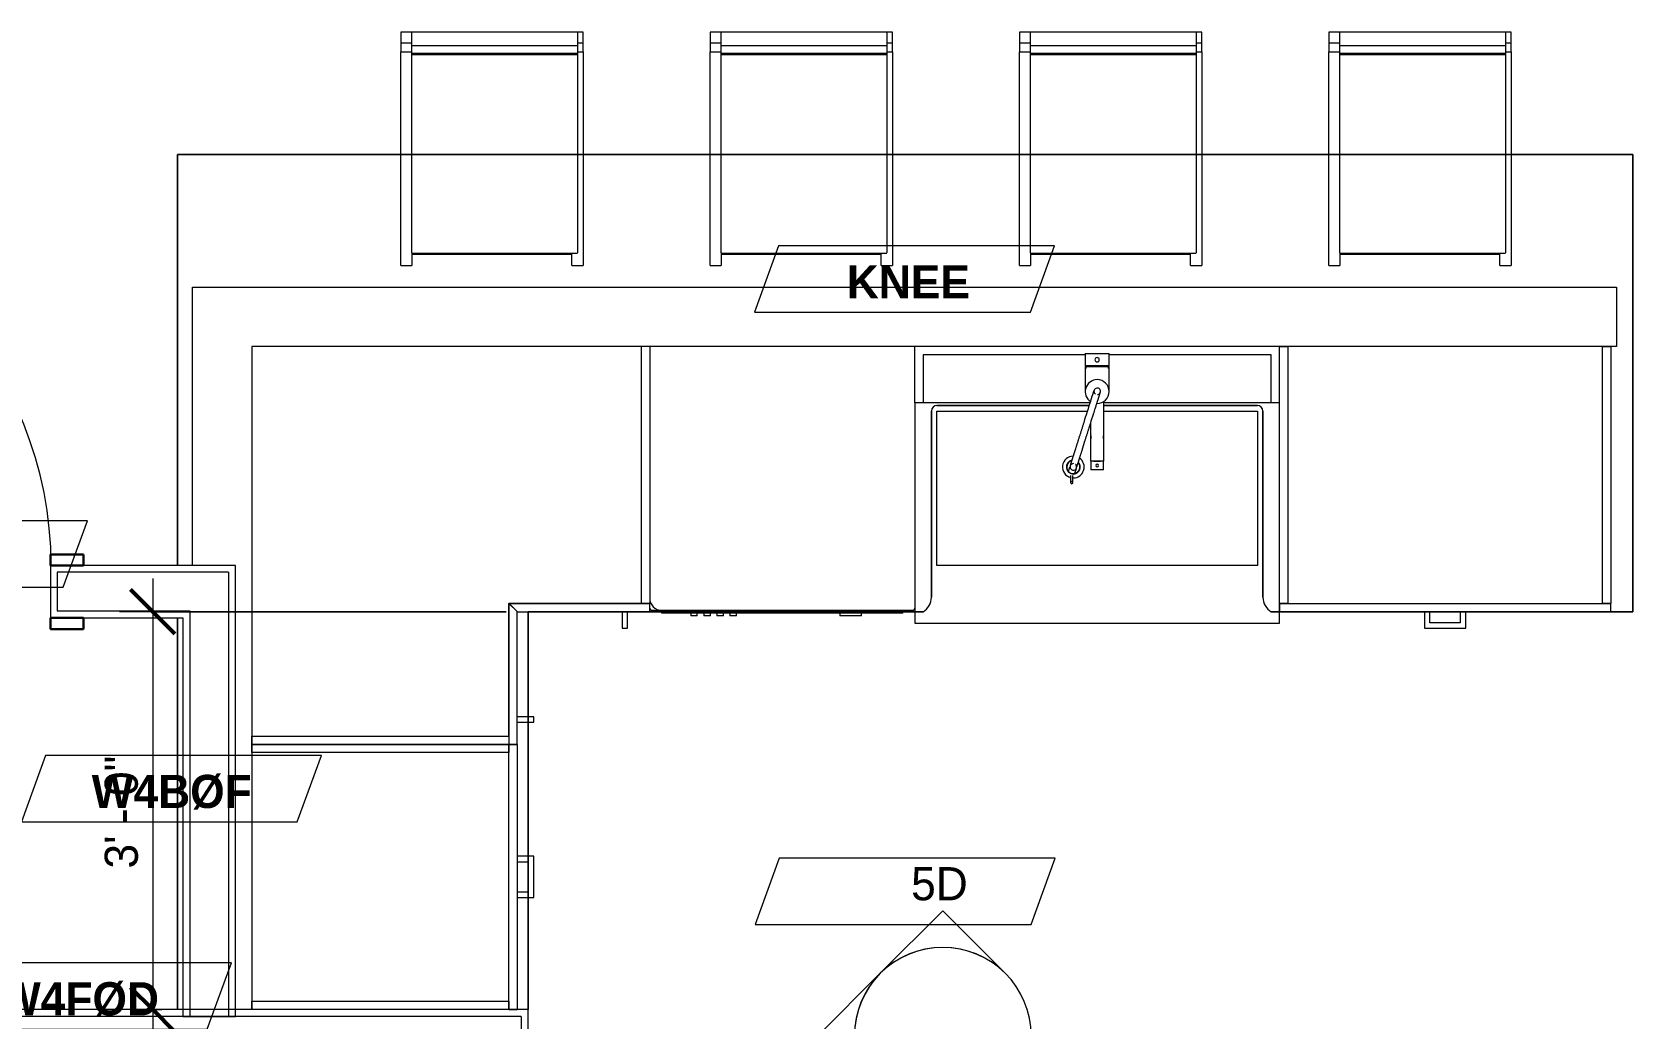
# Model space of a CAD drawing. Header units: inches. Extents: x -4010 to -1814, y 9846 to 12241.
# Drawn here: x -3787.9 to -3642.9, y 11842.5 to 11931.8 of the extents above; entities that cross this region are included whole.
import ezdxf

# ---------------------------------------------------------------- set-up
doc = ezdxf.new("R2010")
doc.units = ezdxf.units.IN
doc.header["$MEASUREMENT"] = 0
for name, color, linetype, lineweight in [('0-1', 7, 'Continuous', 5), ('A-ANNO-DIMS', 211, 'Continuous', 9), ('A-ANNO-DIMS-32', 211, 'Continuous', 9), ('A-DOOR-3', 31, 'Continuous', 9), ('A-DOOR-4', 31, 'Continuous', 30), ('A-DOOR-FRAM-3', 31, 'Continuous', 30), ('A-WALL', 113, 'Continuous', 18), ('A-WALL-1', 7, 'Continuous', 9), ('A-WALL-2', 250, 'Continuous', 18), ('A-WALL-3', 113, 'Continuous', 9), ('A-WALL-IDEN', 211, 'Continuous', 9), ('G-ANNO-SYMB-3', 111, 'Continuous', 9), ('I-FURN', 30, 'Continuous', 9), ('P-SANR-FIXT', 6, 'Continuous', 9), ('Q-CASE', 31, 'Continuous', 9), ('Q-SPCQ', 91, 'Continuous', 9)]:
    doc.layers.add(name, color=color, linetype=linetype, lineweight=lineweight)
doc.styles.add('Century Gothic', font='ufonts.com_century-gothic.ttf', dxfattribs={"height": 3})
doc.styles.add('Century Gothic_B_1', font='GOTHICB.TTF', dxfattribs={"height": 3})
doc.dimstyles.new('OD_1__HACK', dxfattribs={"dimscale": 12, "dimtxt": 3.132505, "dimasz": 0.333333, "dimexe": 0.25, "dimexo": 0.166667, "dimgap": 0.041667, "dimtad": 1, "dimdec": 4, "dimrnd": 0.0625, "dimzin": 3, "dimdsep": 46, "dimlunit": 4, "dimtxsty": 'Century Gothic', "dimblk1": 'OBLIQUE', "dimblk2": 'OBLIQUE', "dimsah": 1, "dimcen": 0.09, "dimdle": 0.25, "dimazin": 0, "dimtfac": 1, "dimtdec": 4, "dimtix": 1, "dimtmove": 0, "dimatfit": 3, "dimfxl": 1, "dimtvp": 1, "dimtfill": 1, "dimfrac": 2, "dimtolj": 1, "dimtzin": 0, "dimarcsym": 2})
doc.dimstyles.new('OD_1__HACK_2', dxfattribs={"dimscale": 12, "dimtxt": 3.132505, "dimasz": 0.333333, "dimexe": 0.25, "dimexo": 0.166667, "dimgap": 0.041667, "dimtad": 1, "dimdec": 4, "dimrnd": 0.0625, "dimzin": 3, "dimdsep": 46, "dimlunit": 4, "dimtxsty": 'Century Gothic', "dimblk1": 'OBLIQUE', "dimblk2": 'OBLIQUE', "dimsah": 1, "dimcen": 0.09, "dimdle": 0.25, "dimazin": 0, "dimtfac": 1, "dimtdec": 4, "dimtix": 1, "dimtmove": 0, "dimatfit": 3, "dimfxl": 1, "dimtvp": 1, "dimtfill": 1, "dimfrac": 2, "dimtolj": 1, "dimtzin": 0, "dimarcsym": 2})

# ---------------------------------------------------------------- blocks, each defined once
blk = doc.blocks.new('CTR - 1st Phase - Common Walls_rvt-1-UNIT PLANS - 1ST FLOOR')
at = {"layer": 'A-WALL-1'}
for p, q in [((-3742.95, 11843.36), (-3823.82, 11843.36)), ((-3742.95, 11842.74), (-3742.95, 11843.36)), ((-3742.95, 11838.99), (-3742.95, 11842.74))]:
    blk.add_line(p, q, dxfattribs=at)
at = {"layer": 'A-WALL-2'}
for q in [(-3823.82, 11842.74), (-3743.57, 11839.24)]:
    blk.add_line((-3743.57, 11842.74), q, dxfattribs=at)
blk = doc.blocks.new('Dishwasher_15404 - 34_ counter-3395311-UNIT PLANS - 1ST FLOOR')
at = {"layer": 'Q-SPCQ'}
for p, q in [((5.09, 0), (0, 0)), ((23.87, -22.93), (23.87, -0.2)), ((24, -1.09), (23.87, -1.09)), ((24.12, -1.09), (24, -1.09)), ((24.12, -1.09), (24.12, -22.91)), ((24.37, -4.82), (24.12, -4.82)), ((24.37, -4.82), (24.37, -5.81)), ((24.12, -6.79), (24.37, -6.79)), ((24.37, -5.81), (24.37, -6.79)), ((24.37, -16.15), (24.12, -16.15)), ((24.12, -16.74), (24.37, -16.74)), ((24.37, -17.33), (24.12, -17.33)), ((24.37, -16.15), (24.37, -16.74)), ((24.37, -17.33), (24.37, -17.92)), ((24.12, -17.92), (24.37, -17.92)), ((24.37, -18.51), (24.12, -18.51)), ((24.37, -18.51), (24.37, -19.1)), ((24.12, -19.1), (24.37, -19.1)), ((24.37, -19.69), (24.12, -19.69)), ((24.12, -20.28), (24.37, -20.28)), ((24.37, -19.69), (24.37, -20.28)), ((24, -22.91), (23.87, -22.91)), ((23.87, -23.8), (23.87, -22.93)), ((24.12, -22.91), (24, -22.91))]:
    blk.add_line(p, q, dxfattribs=at)
for centre, radius, start, end in [((23.68, -0.2), 0.197, 360, 90), ((23.68, -0.2), 0.197, 15, 75), ((22.8, -22.93), 1.07, 270, 0), ((23.68, -23.8), 0.197, 270, 0)]:
    blk.add_arc(centre, radius, start, end, dxfattribs=at)
blk = doc.blocks.new('Bar_Stool_6722_1_ - Bar_Stool_6722_1_-1372833-UNIT PLANS - 1ST FLOOR')
at = {"layer": 'I-FURN'}
for p, q in [((1, 0), (0, 0)), ((0, 0), (0, -0.98)), ((1, -1.24), (1, 0)), ((16, 0), (1, 0)), ((16, 0), (16, -1.24)), ((0, -0.98), (1, -0.98)), ((0, -0.98), (0, -1.78)), ((1, -1.91), (1, -1.24)), ((16, -1.24), (1, -1.24)), ((16.5, 0), (16, 0)), ((16, -0.98), (16.5, -0.98)), ((16, -1.24), (16, -1.91)), ((16.5, -0.98), (16.5, 0)), ((16.5, -1.78), (16.5, -0.98)), ((0, -1.78), (1, -1.78)), ((0, -11.07), (0, -1.78)), ((1, -1.91), (16, -1.91)), ((1, -2.03), (1, -1.91)), ((1, -11.07), (1, -2.03)), ((1, -2.03), (16, -2.03)), ((16, -1.78), (16.5, -1.78)), ((16, -1.91), (16, -2.03)), ((16, -2.03), (16, -11.07)), ((16.5, -1.78), (16.5, -11.07)), ((0, -17.72), (0, -11.07)), ((1, -17.63), (1, -11.07)), ((16, -11.07), (16, -17.63)), ((16.5, -11.07), (16.5, -17.72)), ((0, -19.21), (0, -17.72)), ((1, -18.21), (1, -17.63)), ((1, -19.89), (1, -18.21)), ((16, -17.63), (16, -19.89)), ((16.5, -17.72), (16.5, -19.21)), ((0, -21.13), (0, -19.21)), ((1, -19.99), (1, -19.89)), ((1, -19.99), (1, -20.06)), ((1, -20), (16, -20)), ((1, -20.06), (1, -20.14)), ((15.5, -20.14), (1, -20.14)), ((1, -20.14), (1, -21.13)), ((15.5, -20.06), (15.5, -19.99)), ((15.5, -20.14), (15.5, -20.06)), ((15.5, -21.13), (15.5, -20.14)), ((16, -19.89), (16, -19.99)), ((16.5, -19.21), (16.5, -21.13)), ((0, -21.13), (1, -21.13)), ((15.5, -21.13), (16.5, -21.13))]:
    blk.add_line(p, q, dxfattribs=at)
blk = doc.blocks.new('Bar_Stool_6722_1_ - Bar_Stool_6722_1_-V48-UNIT PLANS - 1ST FLOOR')
at = {"layer": 'I-FURN'}
for p, q in [((1, 0), (0, 0)), ((0, 0), (0, -0.98)), ((1, -1.24), (1, 0)), ((16, 0), (1, 0)), ((16, 0), (16, -1.24)), ((0, -0.98), (1, -0.98)), ((0, -0.98), (0, -1.78)), ((1, -1.91), (1, -1.24)), ((16, -1.24), (1, -1.24)), ((16.5, 0), (16, 0)), ((16, -0.98), (16.5, -0.98)), ((16, -1.24), (16, -1.91)), ((16.5, -0.98), (16.5, 0)), ((16.5, -1.78), (16.5, -0.98)), ((0, -1.78), (1, -1.78)), ((0, -11.07), (0, -1.78)), ((1, -1.91), (16, -1.91)), ((1, -2.03), (1, -1.91)), ((1, -11.07), (1, -2.03)), ((1, -2.03), (16, -2.03)), ((16, -1.78), (16.5, -1.78)), ((16, -1.91), (16, -2.03)), ((16, -2.03), (16, -11.07)), ((16.5, -1.78), (16.5, -11.07)), ((0, -17.72), (0, -11.07)), ((1, -17.63), (1, -11.07)), ((16, -11.07), (16, -17.63)), ((16.5, -11.07), (16.5, -17.72)), ((0, -19.21), (0, -17.72)), ((1, -19.89), (1, -17.63)), ((16, -17.63), (16, -19.89)), ((16.5, -17.72), (16.5, -19.21)), ((0, -21.13), (0, -19.21)), ((1, -19.99), (1, -19.89)), ((1, -19.99), (1, -20.06)), ((1, -20), (16, -20)), ((1, -20.06), (1, -20.14)), ((15.5, -20.14), (1, -20.14)), ((1, -20.14), (1, -21.13)), ((15.5, -20.06), (15.5, -19.99)), ((15.5, -20.14), (15.5, -20.06)), ((15.5, -21.13), (15.5, -20.14)), ((16, -19.89), (16, -19.99)), ((16.5, -19.21), (16.5, -21.13)), ((0, -21.13), (1, -21.13)), ((15.5, -21.13), (16.5, -21.13))]:
    blk.add_line(p, q, dxfattribs=at)
blk = doc.blocks.new('Bar_Stool_6722_1_ - Bar_Stool_6722_1_-V49-UNIT PLANS - 1ST FLOOR')
at = {"layer": 'I-FURN'}
for p, q in [((1, 0), (0, 0)), ((0, 0), (0, -0.98)), ((1, -1.24), (1, 0)), ((16, 0), (1, 0)), ((16, 0), (16, -1.24)), ((0, -0.98), (1, -0.98)), ((0, -0.98), (0, -1.78)), ((1, -1.91), (1, -1.24)), ((16, -1.24), (1, -1.24)), ((16.5, 0), (16, 0)), ((16, -0.98), (16.5, -0.98)), ((16, -1.24), (16, -1.91)), ((16.5, -0.98), (16.5, 0)), ((16.5, -1.78), (16.5, -0.98)), ((0, -1.78), (1, -1.78)), ((0, -11.07), (0, -1.78)), ((1, -1.91), (16, -1.91)), ((1, -2.03), (1, -1.91)), ((1, -11.07), (1, -2.03)), ((1, -2.03), (16, -2.03)), ((16, -1.78), (16.5, -1.78)), ((16, -1.91), (16, -2.03)), ((16, -2.03), (16, -11.07)), ((16.5, -1.78), (16.5, -11.07)), ((0, -17.72), (0, -11.07)), ((1, -17.63), (1, -11.07)), ((16, -11.07), (16, -17.63)), ((16.5, -11.07), (16.5, -17.72)), ((0, -19.21), (0, -17.72)), ((1, -19.89), (1, -17.63)), ((16, -17.63), (16, -19.89)), ((16.5, -17.72), (16.5, -18.44)), ((16.5, -18.45), (16.5, -19.21)), ((0, -21.13), (0, -19.21)), ((1, -19.99), (1, -19.89)), ((1, -19.99), (1, -20.06)), ((1, -20), (16, -20)), ((1, -20.06), (1, -20.14)), ((15.5, -20.14), (1, -20.14)), ((1, -20.14), (1, -21.13)), ((15.5, -20.06), (15.5, -19.99)), ((15.5, -20.14), (15.5, -20.06)), ((15.5, -21.13), (15.5, -20.14)), ((16, -19.89), (16, -19.99)), ((16.5, -19.21), (16.5, -21.13)), ((0, -21.13), (1, -21.13)), ((15.5, -21.13), (16.5, -21.13))]:
    blk.add_line(p, q, dxfattribs=at)
blk = doc.blocks.new('Vanity Cabinet-Double Door - 33_-2164608-UNIT PLANS - 1ST FLOOR')
at = {"layer": 'Q-CASE'}
for p, q in [((-15.01, -0.75), (-15.01, -5.08)), ((-0.34, -0.75), (-15.01, -0.75)), ((16.49, -0.75), (1.82, -0.75)), ((16.49, -5.09), (16.49, -0.75))]:
    blk.add_line(p, q, dxfattribs=at)
blk = doc.blocks.new('Base Cabinet 3 Drawer 230 - Base Cabinet 3 Drawer 230 30_-2571672-UNIT PLANS - 1ST FLOOR')
at = {"layer": 'Q-CASE'}
for p, q in [((-14.26, -23.25), (-14.26, 0)), ((-14.26, 0), (-13.51, 0)), ((-13.51, 0), (-13.51, -23.25)), ((14.99, 0), (-13.51, 0)), ((-13.51, 0), (-13.51, -23.25)), ((14.99, -23.25), (14.99, 0)), ((14.99, 0), (15.74, 0)), ((14.99, -23.25), (14.99, 0)), ((15.74, 0), (15.74, -23.25)), ((-14.26, -23.25), (15.74, -23.25)), ((-14.26, -23.25), (-14.26, -24)), ((-13.51, -23.25), (-14.26, -23.25)), ((15.74, -24), (-14.26, -24)), ((-13.51, -23.25), (14.99, -23.25)), ((-1.14, -24), (-1.14, -25.5)), ((-0.64, -25), (-0.64, -24)), ((2.11, -24), (2.11, -25)), ((2.61, -25.5), (2.61, -24)), ((15.74, -23.25), (14.99, -23.25)), ((15.74, -24), (15.74, -23.25)), ((-1.14, -25.5), (2.61, -25.5)), ((2.11, -25), (-0.64, -25))]:
    blk.add_line(p, q, dxfattribs=at)
blk = doc.blocks.new('kitchen_faucet_14143 - kitchen_faucet_14143-2965259-UNIT PLANS - 1ST FLOOR')
at = {"layer": 'P-SANR-FIXT'}
for p, q in [((-7.58, 2.4), (-8.24, 2.4)), ((-8.24, 2.2), (-7.58, 2.2)), ((-6.99, 1.91), (-7.41, 2.04)), ((-7.23, 2.59), (-6.81, 2.46)), ((-6.3, 0.57), (-7.09, 0.57)), ((-7.09, -0.57), (-7.09, 0.57)), ((-2.84, 0.59), (-6.3, 0.59)), ((-6.3, 0.3), (-6.3, 0.59)), ((-6.3, 0.29), (-6.3, 0.15)), ((-6.3, 0.15), (-6.3, 0.29)), ((-6.3, 0.15), (-6.3, -0.15)), ((-6.3, -0.15), (-6.3, 0.15)), ((-3.97, 0.59), (-4.89, 0.59)), ((-0.9, 0.59), (-0.93, 0.59)), ((2.26, 1.08), (0, 1.08)), ((2.34, 1.02), (2.1, 1.02)), ((2.26, 1.08), (2.26, -1.08)), ((3.44, 1.08), (2.34, 1.08)), ((2.34, -1.08), (2.34, 1.08)), ((3.44, 1.08), (3.44, -1.08)), ((-7.09, -0.57), (-6.3, -0.57)), ((-6.3, -0.15), (-6.3, -0.29)), ((-6.3, -0.29), (-6.3, -0.15)), ((-6.3, -0.59), (-6.3, -0.3)), ((-6.3, -0.59), (-0.9, -0.59)), ((-4.89, -0.59), (-3.97, -0.59)), ((0, -1.08), (2.26, -1.08)), ((2.1, -1.02), (2.34, -1.02)), ((2.34, -1.08), (3.44, -1.08))]:
    blk.add_line(p, q, dxfattribs=at)
at = {"layer": 'P-SANR-FIXT', "flags": 128}
for points in [[(-6.52, 2.15), (-6.53, 2.23), (-6.56, 2.3), (-6.61, 2.36), (-6.67, 2.41), (-6.74, 2.44), (-6.82, 2.45), (-6.9, 2.44), (-6.97, 2.41), (-7.03, 2.36), (-7.08, 2.3), (-7.1, 2.23), (-7.11, 2.15)], [(-7.11, 2.15), (-7.1, 2.08), (-7.08, 2), (-7.03, 1.94), (-6.97, 1.9), (-6.9, 1.87), (-6.82, 1.86), (-6.74, 1.87), (-6.67, 1.9), (-6.61, 1.94), (-6.59, 1.97)], [(-6.91, 1.87), (-6.91, 1.87), (-6.91, 1.87), (-6.9, 1.87), (-6.9, 1.87), (-6.9, 1.87), (-6.89, 1.87), (-6.89, 1.86), (-6.88, 1.86), (-6.88, 1.86), (-6.87, 1.86), (-6.86, 1.86), (-6.71, 1.81), (-6.69, 1.8), (-6.68, 1.8), (-6.51, 1.75), (-6.49, 1.74), (-6.46, 1.73), (-6.43, 1.72), (-6.41, 1.71), (-6.38, 1.7), (-6.35, 1.69), (-6.32, 1.68), (-6.29, 1.67), (-6.26, 1.66), (-6.22, 1.65), (-6.19, 1.64), (-6.16, 1.63), (-6.12, 1.62), (-6.09, 1.61), (-6.05, 1.6), (-6.01, 1.59), (-5.98, 1.58), (-5.94, 1.56), (-5.9, 1.55), (-5.86, 1.54), (-5.82, 1.53), (-5.78, 1.51), (-5.74, 1.5), (-5.69, 1.49), (-5.65, 1.47), (-5.61, 1.46), (-5.56, 1.45), (-5.52, 1.43), (-5.47, 1.42), (-5.42, 1.4), (-5.38, 1.39), (-5.33, 1.37), (-5.28, 1.36), (-5.23, 1.34), (-5.18, 1.33), (-4.48, 1.1), (-4.42, 1.09), (-4.36, 1.07), (-4.31, 1.05), (-4.25, 1.03), (-4.19, 1.01), (-4.13, 0.99), (-4.07, 0.98), (-4.02, 0.96), (-3.96, 0.94), (-3.9, 0.92), (-3.84, 0.9), (-3.78, 0.88), (-3.72, 0.86), (-3.66, 0.85), (-3.6, 0.83), (-3.54, 0.81), (-3.48, 0.79), (-3.42, 0.77), (-3.36, 0.75), (-3.3, 0.73), (-3.24, 0.71), (-3.18, 0.69), (-3.12, 0.68), (-3.06, 0.66), (-3, 0.64), (-2.94, 0.62), (-2.88, 0.6), (-2.83, 0.58), (-2.77, 0.56), (-2.71, 0.55), (-2.65, 0.53), (-2.03, 0.33), (-1.98, 0.32), (-1.93, 0.3), (-1.88, 0.28), (-1.83, 0.27), (-1.78, 0.25), (-1.54, 0.18), (-1.49, 0.16), (-1.45, 0.15), (-1.4, 0.13), (-1.36, 0.12), (-1.31, 0.1), (-1.27, 0.09), (-1.23, 0.08), (-1.18, 0.06), (-1.14, 0.05), (-1.1, 0.04), (-1.06, 0.03), (-1.03, 0.01), (-0.99, 0), (-0.95, -0.01), (-0.91, -0.02), (-0.88, -0.03), (-0.84, -0.04), (-0.81, -0.05), (-0.77, -0.07), (-0.74, -0.08), (-0.71, -0.09), (-0.68, -0.1), (-0.65, -0.11), (-0.62, -0.11), (-0.59, -0.12), (-0.56, -0.13), (-0.53, -0.14), (-0.51, -0.15), (-0.48, -0.16), (-0.45, -0.17), (-0.43, -0.17), (-0.41, -0.18), (-0.38, -0.19), (-0.36, -0.2), (-0.34, -0.2), (-0.32, -0.21), (-0.3, -0.21), (-0.28, -0.22), (-0.26, -0.23), (-0.25, -0.23), (-0.23, -0.24), (-0.21, -0.24), (-0.2, -0.25), (-0.18, -0.25), (-0.17, -0.26), (-0.16, -0.26), (-0.15, -0.26), (-0.14, -0.27), (-0.13, -0.27), (-0.12, -0.27), (-0.11, -0.28), (-0.1, -0.28), (-0.09, -0.28), (-0.09, -0.28), (-0.08, -0.28), (-0.08, -0.29), (-0.07, -0.29), (-0.07, -0.29), (-0.07, -0.29), (-0.07, -0.29), (-0.06, -0.29), (-0.06, -0.29)], [(-6.73, 2.43), (-6.73, 2.43), (-6.73, 2.43), (-6.73, 2.43), (-6.72, 2.43), (-6.72, 2.43), (-6.72, 2.43), (-6.71, 2.43), (-6.71, 2.43), (-6.7, 2.42), (-6.69, 2.42), (-6.68, 2.42), (-6.53, 2.37), (-6.52, 2.37), (-6.5, 2.36), (-6.48, 2.35), (-6.46, 2.35), (-6.44, 2.34), (-6.42, 2.33), (-6.39, 2.33), (-6.37, 2.32), (-6.34, 2.31), (-6.32, 2.3), (-6.29, 2.3), (-6.27, 2.29), (-6.24, 2.28), (-6.21, 2.27), (-6.18, 2.26), (-6.15, 2.25), (-6.12, 2.24), (-6.09, 2.23), (-6.06, 2.22), (-6.03, 2.21), (-5.99, 2.2), (-5.96, 2.19), (-5.92, 2.18), (-5.89, 2.17), (-5.85, 2.16), (-5.81, 2.14), (-5.78, 2.13), (-5.74, 2.12), (-5.7, 2.11), (-5.66, 2.1), (-5.62, 2.08), (-5.58, 2.07), (-5.53, 2.06), (-5.49, 2.04), (-5.45, 2.03), (-5.4, 2.01), (-5.36, 2), (-5.31, 1.99), (-5.27, 1.97), (-5.22, 1.96), (-5.17, 1.94), (-5.12, 1.93), (-5.07, 1.91), (-5.02, 1.9), (-4.97, 1.88), (-4.92, 1.86), (-4.87, 1.85), (-4.82, 1.83), (-4.77, 1.81), (-4.71, 1.8), (-4.66, 1.78), (-4.61, 1.76), (-4.55, 1.75), (-4.5, 1.73), (-4.44, 1.71), (-4.39, 1.69), (-4.33, 1.68), (-4.27, 1.66), (-4.22, 1.64), (-4.16, 1.62), (-4.1, 1.6), (-4.04, 1.59), (-3.99, 1.57), (-3.93, 1.55), (-3.87, 1.53), (-3.81, 1.51), (-3.75, 1.49), (-3.69, 1.47), (-3.63, 1.46), (-3.57, 1.44), (-3.51, 1.42), (-3.45, 1.4), (-3.39, 1.38), (-3.33, 1.36), (-3.27, 1.34), (-3.21, 1.32), (-3.15, 1.31), (-3.09, 1.29), (-3.03, 1.27), (-2.97, 1.25), (-2.92, 1.23), (-2.86, 1.21), (-2.8, 1.19), (-2.74, 1.17), (-2.68, 1.16), (-2.62, 1.14), (-2.56, 1.12), (-2.51, 1.1), (-1.88, 0.9), (-1.83, 0.89), (-1.78, 0.87), (-1.73, 0.85), (-1.67, 0.84), (-1.62, 0.82), (-1.4, 0.75), (-1.35, 0.74), (-1.3, 0.72), (-1.26, 0.71), (-1.21, 0.69), (-1.17, 0.68), (-1.12, 0.66), (-1.08, 0.65), (-1.04, 0.64), (-1, 0.62), (-0.96, 0.61), (-0.92, 0.6), (-0.88, 0.59), (-0.84, 0.57), (-0.8, 0.56), (-0.76, 0.55), (-0.73, 0.54), (-0.69, 0.53), (-0.66, 0.52), (-0.62, 0.51), (-0.59, 0.5), (-0.56, 0.49), (-0.52, 0.47), (-0.49, 0.47), (-0.46, 0.46), (-0.43, 0.45), (-0.4, 0.44), (-0.38, 0.43), (-0.35, 0.42), (-0.32, 0.41), (-0.3, 0.4), (-0.27, 0.4), (-0.25, 0.39), (-0.22, 0.38), (-0.2, 0.37), (-0.18, 0.37), (-0.16, 0.36), (-0.14, 0.35), (-0.12, 0.35), (-0.1, 0.34), (-0.08, 0.34), (-0.06, 0.33), (-0.05, 0.32), (-0.03, 0.32), (-0.02, 0.32), (0, 0.31), (0.01, 0.31), (0.02, 0.3), (0.03, 0.3), (0.04, 0.3), (0.05, 0.29), (0.06, 0.29), (0.07, 0.29), (0.08, 0.28), (0.09, 0.28), (0.09, 0.28), (0.1, 0.28), (0.1, 0.28), (0.11, 0.28), (0.11, 0.28), (0.11, 0.27), (0.11, 0.27), (0.11, 0.27)], [(0.27, -0.18), (0.3, -0.11), (0.32, -0.03), (0.31, 0.04), (0.29, 0.12), (0.25, 0.18), (0.19, 0.23), (0.13, 0.27), (0.05, 0.29), (-0.03, 0.28), (-0.1, 0.26), (-0.17, 0.22), (-0.22, 0.16)], [(-0.27, -0.02), (-0.27, -0.06), (-0.24, -0.13), (-0.2, -0.2), (-0.15, -0.25), (-0.08, -0.28), (0, -0.3), (0.08, -0.3), (0.15, -0.28), (0.21, -0.23), (0.27, -0.18)]]:
    blk.add_lwpolyline(points, dxfattribs=at)
at = {"layer": 'P-SANR-FIXT'}
for centre, radius, start, end in [((-6.83, 2.16), 0.984, 0, 166.1547), ((-6.83, 2.16), 0.984, 177.3509, 180), ((-6.83, 2.16), 0.984, 180, 324.7572), ((-6.83, 2.16), 0.63, 10.1899, 180), ((-6.83, 2.16), 0.63, 180, 314.2219), ((-6.83, 2.16), 0.591, 132.8835, 180), ((-6.83, 2.16), 0.591, 180, 191.3603), ((-6.83, 2.16), 0.591, 191.3603, 311.9843), ((-6.83, 2.16), 0.591, 12.1323, 132.8835), ((-6.69, 0), 0.118, 0, 180), ((-6.69, 0), 0.118, 180, 360), ((0, 0), 1.08, 178.2378, 180), ((0, 0), 1.08, 180, 360), ((0, 0), 1.08, 0, 147.1418), ((2.88, 0), 0.197, 360, 180), ((2.88, 0), 0.197, 180, 360)]:
    blk.add_arc(centre, radius, start, end, dxfattribs=at)
for centre, major_axis, ratio, start_param, end_param in [((-8.24, 2.3), (0, 0.0984), 0.984808, 4.712389, 7.853982), ((-8.24, 2.3), (0, 0.0984), 0.984808, 1.570796, 4.712389), ((-3.97, 0), (0, 0.591), 0.906308, 6.104473, 6.736574), ((-3.97, 0), (0, 0.591), 0.906308, 2.688204, 3.320305)]:
    blk.add_ellipse(centre, major_axis=major_axis, ratio=ratio, start_param=start_param, end_param=end_param, dxfattribs=at)
blk = doc.blocks.new('Stainless Steel Farmhous Kitchen Sink - Stainless Steel Farmhous Kitchen Sink-V67-UNIT PLANS - 1ST FLOOR')
at = {"layer": 'P-SANR-FIXT'}
for p, q in [((-33, 22.2), (-33, 21.15)), ((0, 22.2), (-33, 22.2)), ((0, 21.15), (0, 22.2)), ((-33, 21.15), (-33, 2.25)), ((0, 2.25), (0, 21.15)), ((-31, 3), (-31, 16.96)), ((-31, 16.96), (-2, 16.96)), ((-2, 16.96), (-2, 3)), ((-17.09, 3), (-31, 3)), ((-2, 3), (-15.65, 3)), ((-33, 2.25), (-17.09, 2.25)), ((-15.88, 2.25), (0, 2.25))]:
    blk.add_line(p, q, dxfattribs=at)
blk = doc.blocks.new('Base Cabinet Corner 197 - Base Cabinet Corner 197-3314596-UNIT PLANS - 1ST FLOOR')
at = {"layer": 'Q-CASE'}
for p, q in [((-23.26, 36), (-0.01, 36)), ((-23.26, 36), (-23.26, 35.25)), ((-0.01, 35.25), (-23.26, 35.25)), ((-23.26, 35.25), (-23.26, 0)), ((-0.01, 35.25), (-23.26, 35.25)), ((0.74, 36), (-0.01, 36)), ((-0.01, 36), (-0.01, 26.51)), ((-0.01, 35.25), (-0.01, 36)), ((-0.01, 26.51), (-0.01, 35.25)), ((0.76, 36), (0.74, 36)), ((0.76, 25), (0.76, 36)), ((2.23, 34), (0.76, 34)), ((0.76, 33.51), (2.23, 33.51)), ((2.23, 33.51), (2.23, 34)), ((-0.01, 26.49), (-0.01, 23.25)), ((-0.01, 23.25), (-0.01, 26.49)), ((0.76, 24.02), (0.76, 25)), ((10.73, 25.5), (10.24, 25.5)), ((10.24, 25.5), (10.24, 25)), ((10.24, 25), (10.24, 24)), ((10.73, 25), (10.73, 25.5)), ((10.73, 24), (10.73, 25)), ((0.73, 24), (-0.03, 23.25)), ((-0.03, 23.25), (12.74, 23.25)), ((-0.01, 23.25), (0.76, 24.02)), ((11.99, 23.25), (-0.01, 23.25)), ((12.74, 24), (0.73, 24)), ((11.99, 0), (11.99, 23.25)), ((11.99, 23.25), (12.74, 23.25)), ((11.99, 0), (11.99, 23.25)), ((12.74, 23.25), (12.74, 24)), ((12.74, 23.25), (12.74, 0)), ((-23.26, 0), (11.99, 0)), ((12.74, 0), (11.99, 0))]:
    blk.add_line(p, q, dxfattribs=at)
blk = doc.blocks.new('Base Cabinet 3 Drawer 230 - Base Cabinet 3 Drawer 230 24_-3311123-UNIT PLANS - 1ST FLOOR')
at = {"layer": 'Q-CASE'}
for p, q in [((2.61, 25.5), (-1.14, 25.5)), ((-1.14, 25.5), (-1.14, 25)), ((-1.14, 25), (-1.14, 24)), ((-0.64, 25), (2.11, 25)), ((-0.64, 25), (2.11, 25)), ((-0.64, 24), (-0.64, 25)), ((-0.64, 25), (2.11, 25)), ((2.11, 25), (2.11, 24)), ((2.61, 25), (2.61, 25.5)), ((2.61, 24), (2.61, 25)), ((-11.26, 24), (12.74, 24)), ((-11.26, 24), (-11.26, 23.25)), ((12.74, 23.25), (-11.26, 23.25)), ((-11.26, 0), (-11.26, 23.25)), ((-11.26, 23.25), (-10.51, 23.25)), ((-10.51, 23.25), (-10.51, 0)), ((11.99, 23.25), (-10.51, 23.25)), ((-10.51, 23.25), (-10.51, 0)), ((11.99, 0), (11.99, 23.25)), ((11.99, 23.25), (12.74, 23.25)), ((11.99, 0), (11.99, 23.25)), ((12.74, 23.25), (12.74, 24)), ((12.74, 23.25), (12.74, 0)), ((-10.51, 0), (11.99, 0)), ((-10.51, 0), (-11.26, 0)), ((12.74, 0), (11.99, 0))]:
    blk.add_line(p, q, dxfattribs=at)
blk = doc.blocks.new('SWING - SINGLE - FLUSH - 2-10 x 6-8 - PASSAGE-3199423-UNIT PLANS - 1ST FLOOR')
at = {"layer": 'A-DOOR-3'}
blk.add_arc((17, -2.37), 34.07, 180, 266.6343, dxfattribs=at)
at = {"layer": 'A-DOOR-4'}
for p, q in [((15, -2.37), (15, -36.38)), ((17, -2.37), (15, -2.37)), ((17, -2.37), (17, -36.38)), ((17, -36.38), (15, -36.38))]:
    blk.add_line(p, q, dxfattribs=at)
at = {"layer": 'A-DOOR-FRAM-3'}
for p, q in [((-20, 2.38), (-20, 3.38)), ((-20, 3.38), (-17, 3.38)), ((-17, 3.38), (-17, 2.38)), ((17, 2.38), (17, 3.38)), ((17, 3.38), (20, 3.38)), ((20, 3.38), (20, 2.38)), ((-17, 2.38), (-20, 2.38)), ((20, 2.38), (17, 2.38)), ((-20, -2.37), (-17, -2.37)), ((-20, -3.37), (-20, -2.37)), ((-17, -2.37), (-17, -3.37)), ((17, -2.37), (20, -2.37)), ((17, -3.37), (17, -2.37)), ((20, -2.37), (20, -3.37)), ((-17, -3.37), (-20, -3.37)), ((20, -3.37), (17, -3.37))]:
    blk.add_line(p, q, dxfattribs=at)
blk = doc.blocks.new('Elevation - Filled Arrow-152140-UNIT PLANS - 1ST FLOOR')
at = {"layer": 'G-ANNO-SYMB-3'}
for start, end in [(360, 180), (180, 360)]:
    blk.add_arc((0, 0), 0.25, start, end, dxfattribs=at)
blk = doc.blocks.new('Elevation - Filled Arrow-151867-UNIT PLANS - 1ST FLOOR')
at = {"layer": 'G-ANNO-SYMB-3'}
for p, q in [((0, 0.3536), (-0.1768, 0.1768)), ((0.1768, 0.1768), (0, 0.3536))]:
    blk.add_line(p, q, dxfattribs=at)
blk.add_arc((0, 0), 0.25, 45, 135, dxfattribs=at)
blk = doc.blocks.new('DIMBLOCK1-UNIT PLANS - 1ST FLOOR')
at = {"layer": 'A-ANNO-DIMS-32', "lineweight": 50}
for p, q in [((-3776.93, 11879.36), (-3778.93, 11881.36)), ((-3776.93, 11879.36), (-3774.93, 11877.36)), ((-3776.93, 11843.36), (-3778.93, 11845.36)), ((-3776.93, 11843.36), (-3774.93, 11841.36))]:
    blk.add_line(p, q, dxfattribs=at)
at = {"layer": 'A-ANNO-DIMS-32'}
for p, q in [((-3776.93, 11882.36), (-3776.93, 11840.36)), ((-3744.95, 11879.36), (-3779.93, 11879.36)), ((-3776.93, 11879.36), (-3744.95, 11879.36)), ((-3776.1, 11843.36), (-3779.93, 11843.36)), ((-3776.93, 11843.36), (-3776.1, 11843.36))]:
    blk.add_line(p, q, dxfattribs=at)
at = {"layer": 'A-ANNO-DIMS-32', "color": 0, "insert": (-3781.28, 11856.12), "char_height": 3, "width": 12.5897, "attachment_point": 1, "rotation": 90, "line_spacing_factor": 0.984502, "style": 'Century Gothic', "bg_fill": 3, "box_fill_scale": 1.25, "bg_fill_color": 256, "bg_fill_true_color": 13158600, "bg_fill_transparency": 0}
blk.add_mtext('3\' - 0"', dxfattribs=at)
blk = doc.blocks.new('_Oblique')
at = {"color": 0, "linetype": 'ByBlock', "lineweight": -2}
blk.add_line((-0.5, -0.5), (0.5, 0.5), dxfattribs=at)
blk = doc.blocks.new('DIMBLOCK164-UNIT PLANS - 1ST FLOOR')
at = {"layer": 'A-ANNO-DIMS-32'}
for p, q in [((-3771.82, 11840.74), (-3771.82, 11819.76)), ((-3771.82, 11822.76), (-3771.82, 11840.74)), ((-3823.82, 11823.59), (-3823.82, 11819.76)), ((-3823.82, 11822.76), (-3823.82, 11823.59)), ((-3826.82, 11822.76), (-3768.82, 11822.76))]:
    blk.add_line(p, q, dxfattribs=at)
at = {"layer": 'A-ANNO-DIMS-32', "lineweight": 50}
for p, q in [((-3823.82, 11822.76), (-3821.82, 11824.76)), ((-3771.82, 11822.76), (-3769.82, 11824.76)), ((-3823.82, 11822.76), (-3825.82, 11820.76)), ((-3771.82, 11822.76), (-3773.82, 11820.76))]:
    blk.add_line(p, q, dxfattribs=at)
at = {"layer": 'A-ANNO-DIMS-32', "color": 0, "insert": (-3803.07, 11827.11), "char_height": 3, "width": 12.5897, "attachment_point": 1, "line_spacing_factor": 0.984502, "style": 'Century Gothic', "bg_fill": 3, "box_fill_scale": 1.25, "bg_fill_color": 256, "bg_fill_true_color": 13158600, "bg_fill_transparency": 0}
blk.add_mtext('4\' - 4"', dxfattribs=at)
blk = doc.blocks.new('Wall Tag - Arch Wall-3956453-UNIT PLANS - 1ST FLOOR')
at = {"layer": 'A-WALL-IDEN'}
for p, q in [((-0.3561, 0.0937), (-0.4244, -0.0937)), ((0.4244, 0.0937), (-0.3561, 0.0937)), ((0.3561, -0.0937), (0.4244, 0.0937)), ((-0.4244, -0.0937), (0.3561, -0.0937))]:
    blk.add_line(p, q, dxfattribs=at)

msp = doc.modelspace()

# ---------------------------------------------------------------- linework, layer by layer
at = {"layer": 'A-WALL'}
for p, q in [((-3770.07374, 11882.9269), (-3785.57374, 11882.9269)), ((-3785.57374, 11882.9269), (-3785.57374, 11879.4269)), ((-3770.07374, 11882.9269), (-3770.07374, 11842.7394)), ((-3785.57374, 11879.4269), (-3773.57374, 11879.4269)), ((-3773.57374, 11879.4269), (-3773.57374, 11842.7394))]:
    msp.add_line(p, q, dxfattribs=at)
at = {"layer": 'A-WALL-3'}
for p, q in [((-3642.94874, 11920.7394), (-3774.69913, 11920.7394)), ((-3774.69913, 11920.7394), (-3774.69913, 11883.5519)), ((-3774.69913, 11883.5519), (-3774.69913, 11920.7394)), ((-3774.69913, 11920.7394), (-3642.94874, 11920.7394)), ((-3642.94874, 11879.3644), (-3642.94874, 11920.7394)), ((-3642.94874, 11920.7394), (-3642.94874, 11879.3644)), ((-3773.32374, 11908.7394), (-3644.44874, 11908.7394)), ((-3773.32374, 11883.5519), (-3773.32374, 11908.7394)), ((-3644.44874, 11908.7394), (-3644.44874, 11903.3644)), ((-3644.44874, 11903.3644), (-3767.94874, 11903.3644)), ((-3767.94874, 11903.3644), (-3767.94874, 11843.3644)), ((-3706.44874, 11880.67005), (-3706.44874, 11897.51826)), ((-3706.44874, 11897.51826), (-3706.44874, 11880.67005)), ((-3705.94874, 11898.01826), (-3692.15586, 11898.01826)), ((-3692.15586, 11898.01826), (-3705.94874, 11898.01826)), ((-3690.85819, 11898.01826), (-3676.94874, 11898.01826)), ((-3676.94874, 11898.01826), (-3690.85819, 11898.01826)), ((-3676.44874, 11897.51826), (-3676.44874, 11880.67005)), ((-3676.44874, 11880.67005), (-3676.44874, 11897.51826)), ((-3769.44874, 11883.5519), (-3786.19874, 11883.5519)), ((-3786.19874, 11883.5519), (-3786.19874, 11878.8019)), ((-3769.44874, 11842.7394), (-3769.44874, 11883.5519)), ((-3786.19874, 11878.8019), (-3774.19874, 11878.8019)), ((-3774.69913, 11878.8019), (-3774.69913, 11843.3644)), ((-3774.69913, 11843.3644), (-3774.69913, 11878.8019)), ((-3774.19874, 11878.8019), (-3774.19874, 11842.7394)), ((-3742.94874, 11843.3644), (-3742.94874, 11879.3644)), ((-3742.94874, 11879.3644), (-3707.21032, 11879.3644)), ((-3707.21032, 11879.3644), (-3742.94874, 11879.3644)), ((-3742.94874, 11879.3644), (-3742.94874, 11843.3644)), ((-3675.68715, 11879.3644), (-3642.94874, 11879.3644)), ((-3642.94874, 11879.3644), (-3675.68715, 11879.3644)), ((-3774.19874, 11843.3644), (-3774.69913, 11843.3644)), ((-3774.19874, 11842.7394), (-3769.44874, 11842.7394)), ((-3742.94874, 11843.3644), (-3769.44874, 11843.3644)), ((-3767.94874, 11843.3644), (-3769.44874, 11843.3644))]:
    msp.add_line(p, q, dxfattribs=at)
for centre, radius, start, end in [((-3705.94874, 11897.51826), 0.5, 90, 180), ((-3705.94874, 11897.51826), 0.5, 90, 180), ((-3676.94874, 11897.51826), 0.5, 0, 90), ((-3676.94874, 11897.51826), 0.5, 0, 90), ((-3707.94874, 11880.67005), 1.5, 299.4904426, 0), ((-3707.94874, 11880.67005), 1.5, 299.4904426, 0), ((-3674.94874, 11880.67005), 1.5, 180, 240.5095574), ((-3674.94874, 11880.67005), 1.5, 180, 240.5095574)]:
    msp.add_arc(centre, radius, start, end, dxfattribs=at)

# ---------------------------------------------------------------- block references
at = {"layer": '0-1'}
msp.add_blockref('CTR - 1st Phase - Common Walls_rvt-1-UNIT PLANS - 1ST FLOOR', (0, 0), dxfattribs=at)
at = {"layer": 'A-DOOR-3', "rotation": 180}
msp.add_blockref('SWING - SINGLE - FLUSH - 2-10 x 6-8 - PASSAGE-3199423-UNIT PLANS - 1ST FLOOR', (-3803.19874, 11881.1769), dxfattribs=at)
at = {"layer": 'A-WALL-IDEN', "xscale": 31.99999999999999, "yscale": 31.99999999999999, "zscale": 31.99999999999999}
for p in [(-3708.88624, 11909.46991), (-3796.4294, 11884.59491), (-3708.82393, 11854.0519)]:
    msp.add_blockref('Wall Tag - Arch Wall-3956453-UNIT PLANS - 1ST FLOOR', p, dxfattribs=at)
at = {"layer": 'G-ANNO-SYMB-3', "xscale": 31.99999999999999, "yscale": 31.99999999999999, "zscale": 31.99999999999999}
for name in ['Elevation - Filled Arrow-151867-UNIT PLANS - 1ST FLOOR', 'Elevation - Filled Arrow-152140-UNIT PLANS - 1ST FLOOR']:
    msp.add_blockref(name, (-3705.41957, 11840.98744), dxfattribs=at)
at = {"layer": 'G-ANNO-SYMB-3', "xscale": 31.99999999999999, "yscale": 31.99999999999999, "zscale": 31.99999999999999, "rotation": 90}
msp.add_blockref('Elevation - Filled Arrow-151867-UNIT PLANS - 1ST FLOOR', (-3705.41957, 11840.98744), dxfattribs=at)
at = {"layer": 'I-FURN'}
for name, p in [('Bar_Stool_6722_1_ - Bar_Stool_6722_1_-1372833-UNIT PLANS - 1ST FLOOR', (-3754.48546, 11931.81223)), ('Bar_Stool_6722_1_ - Bar_Stool_6722_1_-V48-UNIT PLANS - 1ST FLOOR', (-3726.48546, 11931.81223)), ('Bar_Stool_6722_1_ - Bar_Stool_6722_1_-V48-UNIT PLANS - 1ST FLOOR', (-3698.48546, 11931.81223)), ('Bar_Stool_6722_1_ - Bar_Stool_6722_1_-V49-UNIT PLANS - 1ST FLOOR', (-3670.48546, 11931.81223))]:
    msp.add_blockref(name, p, dxfattribs=at)
at = {"layer": 'P-SANR-FIXT'}
for name, p, rotation in [('kitchen_faucet_14143 - kitchen_faucet_14143-2965259-UNIT PLANS - 1ST FLOOR', (-3691.44874, 11899.28053), 90.0000000000065), ('Stainless Steel Farmhous Kitchen Sink - Stainless Steel Farmhous Kitchen Sink-V67-UNIT PLANS - 1ST FLOOR', (-3707.94874, 11900.51826), 180)]:
    msp.add_blockref(name, p, dxfattribs=dict(at, rotation=rotation))
at = {"layer": 'Q-CASE'}
for name, p, rotation in [('Base Cabinet Corner 197 - Base Cabinet Corner 197-3314596-UNIT PLANS - 1ST FLOOR', (-3767.94874, 11880.1021), 269.9999999999995), ('Base Cabinet 3 Drawer 230 - Base Cabinet 3 Drawer 230 24_-3311123-UNIT PLANS - 1ST FLOOR', (-3767.94874, 11856.1021), 269.9999999999964)]:
    msp.add_blockref(name, p, dxfattribs=dict(at, rotation=rotation))
for name, p in [('Base Cabinet 3 Drawer 230 - Base Cabinet 3 Drawer 230 30_-2571672-UNIT PLANS - 1ST FLOOR', (-3660.68644, 11903.3644)), ('Vanity Cabinet-Double Door - 33_-2164608-UNIT PLANS - 1ST FLOOR', (-3692.18644, 11903.3644))]:
    msp.add_blockref(name, p, dxfattribs=at)
at = {"layer": 'Q-SPCQ', "rotation": 270.0000000000028}
msp.add_blockref('Dishwasher_15404 - 34_ counter-3395311-UNIT PLANS - 1ST FLOOR', (-3707.94874, 11903.3644), dxfattribs=at)

# ---------------------------------------------------------------- texts
at = {"layer": 'A-WALL-IDEN', "insert": (-3714.10531, 11910.71745), "char_height": 3, "width": 12.524, "attachment_point": 1, "style": 'Century Gothic_B_1'}
msp.add_mtext('KNEE', dxfattribs=at)
at = {"layer": 'G-ANNO-SYMB-3', "insert": (-3708.28746, 11856.25279), "char_height": 3, "width": 6.666, "attachment_point": 1, "style": 'Century Gothic'}
msp.add_mtext('5D', dxfattribs=at)

# ---------------------------------------------------------------- next in the draw order: dimensions: what is measured, and where the dimension line sits
at = {"layer": 'A-ANNO-DIMS'}
dim = msp.add_linear_dim(base=(-3776.92992, 11843.3644), p1=(-3742.94874, 11879.3644), p2=(-3774.10149, 11843.3644), angle=90, dimstyle='OD_1__HACK', override={"dimpost": '<>', "dimfxl": 47.60771}, dxfattribs=at)
dim.commit()
dim.dimension.update_dxf_attribs({"geometry": 'DIMBLOCK1-UNIT PLANS - 1ST FLOOR', "text_midpoint": (-3779.00538, 11861.3644)})

# ---------------------------------------------------------------- next in the draw order: block references
at = {"layer": 'A-WALL-IDEN', "xscale": 31.99999999999999, "yscale": 31.99999999999999, "zscale": 31.99999999999999}
msp.add_blockref('Wall Tag - Arch Wall-3956453-UNIT PLANS - 1ST FLOOR', (-3775.24175, 11863.35248), dxfattribs=at)

# ---------------------------------------------------------------- next in the draw order: texts
at = {"layer": 'A-WALL-IDEN', "insert": (-3782.45767, 11864.60002), "char_height": 3, "width": 17.372, "attachment_point": 1, "style": 'Century Gothic_B_1'}
msp.add_mtext('W4BØF', dxfattribs=at)

# ---------------------------------------------------------------- next in the draw order: dimensions: what is measured, and where the dimension line sits
at = {"layer": 'A-ANNO-DIMS'}
dim = msp.add_linear_dim(base=(-3771.82374, 11822.76143), p1=(-3823.82374, 11825.58985), p2=(-3771.82374, 11842.7394), dimstyle='OD_1__HACK_2', override={"dimpost": '<>', "dimfxl": 54.754971}, dxfattribs=at)
dim.commit()
dim.dimension.update_dxf_attribs({"geometry": 'DIMBLOCK164-UNIT PLANS - 1ST FLOOR', "text_midpoint": (-3797.82374, 11824.79916)})

# ---------------------------------------------------------------- next in the draw order: block references
at = {"layer": 'A-WALL-IDEN', "xscale": 31.99999999999999, "yscale": 31.99999999999999, "zscale": 31.99999999999999}
msp.add_blockref('Wall Tag - Arch Wall-3956453-UNIT PLANS - 1ST FLOOR', (-3783.38624, 11844.59491), dxfattribs=at)

# ---------------------------------------------------------------- next in the draw order: texts
at = {"layer": 'A-WALL-IDEN', "insert": (-3790.85413, 11845.84245), "char_height": 3, "width": 17.978, "attachment_point": 1, "style": 'Century Gothic_B_1'}
msp.add_mtext('W4FØD', dxfattribs=at)

doc.saveas('drawing.dxf')
